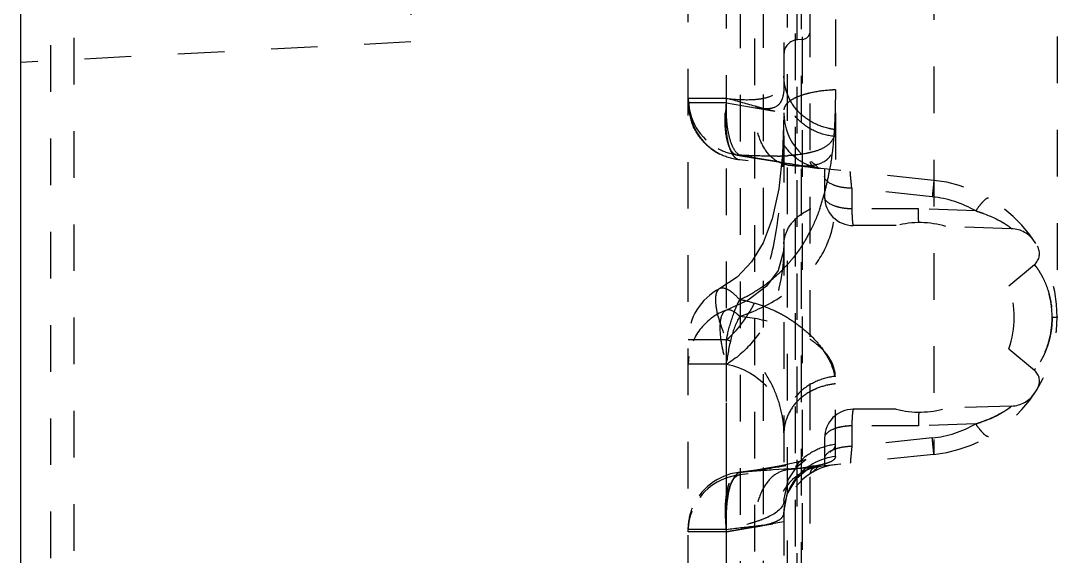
# Model space of a CAD drawing. Header units: millimetres. Extents: x 309 to 11345, y -1340 to 1318.
# Drawn here: x 1437.3 to 1473.58, y -549.29 to -530.53 of the extents above; entities that cross this region are included whole.
import ezdxf

# ---------------------------------------------------------------- set-up
doc = ezdxf.new("R2010")
doc.units = ezdxf.units.MM
doc.header["$LTSCALE"] = 16.335
doc.linetypes.add('HIDDEN', pattern=[0.2, 0.1, -0.1])
doc.layers.get('0').update_dxf_attribs({"linetype": 'CONTINUOUS'})
doc.layers.add('DEFAULT_2', color=8, linetype='HIDDEN')

msp = doc.modelspace()

# ---------------------------------------------------------------- linework, layer by layer
at = {"color": 7, "linetype": 'Continuous'}
msp.add_line((1437.303, -708.458), (1437.303, -218.458), dxfattribs=at)
at = {"layer": 'DEFAULT_2', "color": 8, "linetype": 'HIDDEN'}
for p, q in [((1462.493, -600.102), (1462.493, -312.814)), ((1464.934, -597.141), (1464.934, -315.775)), ((1464.424, -594.681), (1464.424, -318.235)), ((1464.015, -318.935), (1464.015, -593.981)), ((1462.006, -586.34), (1462.006, -324.903)), ((1464.654, -325.271), (1464.654, -587.645)), ((1460.667, -586.117), (1460.667, -326.799)), ((1464.134, -586.306), (1464.134, -326.634)), ((1464.617, -326.634), (1464.617, -586.282)), ((1473.582, -459.212), (1473.582, -540.92)), ((1469.26, -460.258), (1469.26, -545.72)), ((1462.993, -581.794), (1462.993, -471.038)), ((1463.29, -471.038), (1463.29, -581.794)), ((1464.483, -576.948), (1464.483, -494.334)), ((1450.956, -512.358), (1450.956, -531.273)), ((1465.816, -514.151), (1465.816, -536.9)), ((1439.174, -604.635), (1439.174, -529.263)), ((1438.361, -608.163), (1438.361, -529.382)), ((1450.956, -531.273), (1437.303, -531.988)), ((1464.654, -531.186), (1464.483, -531.198)), ((1462.006, -533.253), (1460.667, -533.253)), ((1462.006, -533.406), (1460.667, -533.406)), ((1462.006, -533.406), (1464.015, -533.758)), ((1464.015, -533.867), (1463.97, -535.201)), ((1462.38, -535.241), (1462.578, -535.271)), ((1462.468, -535.238), (1462.381, -535.242)), ((1469.26, -536.12), (1462.468, -535.406)), ((1462.578, -535.271), (1464.965, -535.662)), ((1463.97, -535.201), (1463.838, -536.42)), ((1464.044, -535.504), (1464.165, -535.525)), ((1464.965, -535.662), (1465.259, -535.7)), ((1465.179, -535.684), (1465.18, -535.684)), ((1465.179, -535.684), (1465.179, -535.684)), ((1465.179, -535.684), (1465.186, -535.689)), ((1465.179, -535.684), (1465.179, -535.684)), ((1465.437, -535.718), (1465.437, -536.697)), ((1463.838, -536.42), (1463.608, -537.469)), ((1469.207, -536.696), (1466.39, -536.4)), ((1466.39, -536.4), (1466.39, -537.121)), ((1468.72, -537.121), (1466.39, -537.121)), ((1470.726, -537.191), (1468.72, -537.121)), ((1463.608, -537.469), (1463.286, -538.313)), ((1467.945, -537.702), (1466.443, -537.702)), ((1471.982, -537.815), (1469.685, -537.735)), ((1463.286, -538.313), (1462.881, -538.98)), ((1462.881, -538.98), (1462.373, -539.513)), ((1471.886, -539.82), (1472.78, -539.07)), ((1462.373, -539.513), (1461.766, -539.912)), ((1461.766, -539.912), (1461.766, -539.913)), ((1461.999, -540.668), (1461.999, -540.668)), ((1473.582, -540.92), (1473.402, -540.92)), ((1462.007, -541.705), (1460.667, -541.705)), ((1462.006, -588.013), (1462.007, -541.705)), ((1471.886, -542.02), (1472.78, -542.77)), ((1462.006, -542.561), (1460.667, -542.561)), ((1465.816, -545.795), (1465.816, -542.985)), ((1467.945, -544.138), (1466.443, -544.138)), ((1471.982, -544.025), (1469.685, -544.105)), ((1468.72, -544.719), (1466.39, -544.719)), ((1466.39, -544.719), (1466.39, -545.44)), ((1470.726, -544.649), (1468.72, -544.719)), ((1465.437, -545.143), (1465.437, -546.122)), ((1469.207, -545.144), (1466.39, -545.44)), ((1469.26, -545.72), (1462.468, -546.434)), ((1462.423, -546.35), (1462.468, -546.35)), ((1462.423, -546.35), (1462.423, -546.35)), ((1464.039, -546.234), (1463.64, -546.262)), ((1464.438, -546.007), (1463.848, -546.133)), ((1464.16, -546.226), (1464.039, -546.234)), ((1464.637, -546.199), (1464.172, -546.255)), ((1464.968, -546.145), (1464.637, -546.199)), ((1465.058, -546.125), (1464.968, -546.145)), ((1464.979, -546.157), (1465.058, -546.125)), ((1465.192, -546.148), (1465.184, -546.154)), ((1462.006, -548.434), (1464.015, -548.082)), ((1464.015, -548.082), (1463.464, -548.178)), ((1462.006, -548.345), (1460.667, -548.345)), ((1462.006, -548.434), (1460.667, -548.434)), ((1463.464, -548.178), (1462.007, -548.434))]:
    msp.add_line(p, q, dxfattribs=at)
for points in [[(1465.245, -535.698), (1465.191, -535.688), (1465.179, -535.684)], [(1464.015, -538.356), (1464.002, -538.602), (1463.811, -539.273), (1463.406, -539.829), (1462.764, -540.315), (1461.999, -540.668)], [(1464.015, -547.329), (1464.167, -546.61), (1464.464, -546.155), (1464.732, -545.929), (1464.78, -545.902)], [(1464.78, -545.902), (1464.749, -545.914), (1464.438, -546.007)], [(1463.848, -546.133), (1463.034, -546.266), (1462.417, -546.351)], [(1464.015, -547.766), (1464.132, -547.117), (1464.465, -546.554), (1464.857, -546.222), (1464.979, -546.157)], [(1465.179, -546.156), (1465.19, -546.152), (1465.245, -546.142)], [(1465.184, -546.154), (1465.179, -546.156), (1465.192, -546.152)]]:
    msp.add_lwpolyline(points, dxfattribs=at)
for centre, radius, start, end in [((1464.633, -530.885), 0.302, 274, 0), ((1464.518, -531.7), 0.503, 94, 180), ((1462.678, -533.252), 2.011, 180.0043, 241.184), ((1462.676, -533.43), 1.987, 180.0196, 263.9834), ((1466.026, -533.758), 2.011, 180, 264), ((1463.596, -525.973), 9.299, 271.1966, 272.7554), ((1463.664, -527.425), 7.846, 272.7742, 273.7178), ((1464.432, -536.319), 1.006, 38.2883, 58.083), ((1477.31, -461.523), 75.16, 259.92736, 260.24348), ((1465.314, -535.033), 0.669, 260.4432, 264.0521), ((1455.55, -534.006), 10.215, 348.9545, 350.2226), ((1456.653, -534.228), 9.091, 345.5779, 348.9936), ((1468.755, -540.92), 4.826, 276, 84), ((1458.01, -534.58), 7.688, 340.7356, 345.5988), ((1466.443, -536.697), 1.006, 180, 270), ((1468.808, -540.496), 3.821, 59.8618, 83.9982), ((1469.157, -542.322), 5.365, 69.9399, 72.9899), ((1468.755, -540.92), 3.318, 73.721, 104.1411), ((1459.735, -535.259), 5.833, 331.2634, 333.3368), ((1471.947, -538.82), 1.006, 33.3405, 88), ((1472.457, -538.685), 0.503, 310, 31.12), ((1460.356, -535.663), 5.09, 309.5751, 318.1547), ((1460.325, -535.635), 5.132, 318.1569, 321.4587), ((1460.282, -535.572), 5.207, 303.1849, 309.56), ((1468.755, -540.92), 3.318, 340.6476, 19.3524), ((1462.676, -541.698), 2.004, 116.9983, 179.9998), ((1460.15, -535.365), 5.453, 295.156, 303.1552), ((1470.296, -540.906), 3.105, 10.9882, 15.1882), ((1461.576, -545.132), 4.913, 77.1129, 79.5454), ((1461.546, -545.256), 5.04, 63.8416, 77.0951), ((1470.216, -540.92), 3.186, 359.995, 10.9612), ((1461.615, -545.114), 4.883, 60.1647, 63.8321), ((1461.658, -545.037), 4.795, 58.3863, 60.1586), ((1470.243, -540.923), 3.159, 346.2246, 0.0508), ((1470.403, -540.965), 2.993, 337.2365, 346.2682), ((1462.664, -542.562), 1.997, 172.1824, 179.9708), ((1472.457, -543.155), 0.503, 328.8789, 50), ((1466.018, -545.497), 2.254, 113.5831, 119.1121), ((1471.947, -543.02), 1.006, 272, 326.6595), ((1466.443, -545.143), 1.006, 90, 180), ((1468.755, -540.92), 3.318, 255.8589, 286.279), ((1465.36, -544.97), 1.345, 172.9303, 179.9207), ((1468.808, -541.344), 3.821, 276, 300.1399), ((1466.014, -547.794), 2.007, 95.9264, 137.541), ((1462.678, -548.345), 2.011, 97.5248, 158.1423), ((1471.203, -654.554), 108.556, 93.99475, 94.6152), ((1466.026, -548.082), 2.011, 96, 180), ((1456.751, -437.678), 108.801, 273.90487, 274.13534), ((1462.057, -510.666), 35.62, 274.0886, 274.6847), ((1463.233, -535.227), 11.063, 277.624, 278.3817), ((1463.573, -537.545), 8.721, 278.3855, 279.1055), ((1463.858, -539.313), 6.93, 279.0989, 280.0475), ((1464.436, -545.513), 1.001, 301.917, 320.766), ((1462.667, -548.429), 1.999, 96.0509, 158.9286), ((1465.979, -547.768), 1.964, 158.7232, 179.9438)]:
    msp.add_arc(centre, radius, start, end, dxfattribs=at)
for points, knots in [([(1462.006, -533.253), (1462.285, -533.282), (1462.683, -533.31), (1463.182, -533.273), (1463.553, -533.195), (1463.935, -532.958), (1464.015, -532.621), (1464.015, -532.466)], [0, 0, 0, 0, 0.343428, 0.487974, 0.61194, 0.808724, 1, 1, 1, 1]), ([(1464.126, -533.069), (1464.108, -533.019), (1464.046, -532.823), (1464.015, -532.617), (1464.015, -532.466)], [0, 0, 0, 0, 0.25992, 1, 1, 1, 1]), ([(1464.015, -532.824), (1464.015, -532.965), (1464, -533.168), (1463.897, -533.399), (1463.744, -533.565), (1463.423, -533.644), (1463.165, -533.609), (1463.019, -533.584)], [0, 0, 0, 0, 0.278037, 0.389549, 0.491169, 0.70895, 1, 1, 1, 1]), ([(1465.816, -534.588), (1465.575, -534.565), (1465.104, -534.444), (1464.51, -534.048), (1464.11, -533.485), (1464.015, -533.04), (1464.015, -532.823)], [0, 0, 0, 0, 0.264193, 0.519593, 0.763737, 1, 1, 1, 1]), ([(1462.38, -535.241), (1462.288, -535.227), (1462.156, -535.09), (1462.062, -534.857), (1461.971, -534.483), (1461.942, -533.938), (1461.976, -533.484), (1462.006, -533.253)], [0, 0, 0, 0, 0.131586, 0.232732, 0.35963, 0.670368, 1, 1, 1, 1]), ([(1462.093, -534.547), (1462.046, -534.342), (1461.997, -533.909), (1461.994, -533.475), (1462.006, -533.253)], [0, 0, 0, 0, 0.485349, 1, 1, 1, 1]), ([(1463.704, -533.704), (1463.601, -533.686), (1463.367, -533.628), (1462.804, -533.468), (1462.341, -533.336), (1462.006, -533.253)], [0, 0, 0, 0, 0.178279, 0.411193, 1, 1, 1, 1]), ([(1464.921, -534.037), (1464.738, -533.926), (1464.406, -533.646), (1464.198, -533.266), (1464.126, -533.069)], [0, 0, 0, 0, 0.506357, 1, 1, 1, 1]), ([(1464.434, -533.223), (1464.404, -533.236), (1464.304, -533.285), (1464.21, -533.347), (1464.151, -533.4)], [0, 0, 0, 0, 0.290091, 1, 1, 1, 1]), ([(1464.919, -533.065), (1464.873, -533.075), (1464.708, -533.117), (1464.546, -533.172), (1464.434, -533.223)], [0, 0, 0, 0, 0.277132, 1, 1, 1, 1]), ([(1465.816, -532.952), (1465.738, -532.954), (1465.437, -532.972), (1465.136, -533.014), (1464.919, -533.065)], [0, 0, 0, 0, 0.259292, 1, 1, 1, 1]), ([(1465.816, -532.951), (1465.816, -533.089), (1465.812, -533.632), (1465.791, -534.175), (1465.759, -534.58)], [0, 0, 0, 0, 0.253045, 1, 1, 1, 1]), ([(1462.468, -535.406), (1462.376, -535.397), (1462.237, -535.268), (1462.132, -535.041), (1462.022, -534.668), (1461.969, -534.112), (1461.984, -533.646), (1462.006, -533.406)], [0, 0, 0, 0, 0.128272, 0.227623, 0.353223, 0.665031, 1, 1, 1, 1]), ([(1462.468, -535.406), (1462.376, -535.397), (1462.237, -535.268), (1462.132, -535.041), (1462.022, -534.668), (1461.969, -534.112), (1461.984, -533.646), (1462.006, -533.406)], [0, 0, 0, 0, 0.128285, 0.227642, 0.353245, 0.665046, 1, 1, 1, 1]), ([(1461.985, -534.139), (1461.977, -533.955), (1461.982, -533.71), (1462.001, -533.466), (1462.006, -533.406)], [0, 0, 0, 0, 0.7548, 1, 1, 1, 1]), ([(1461.985, -534.156), (1461.977, -533.967), (1461.981, -533.717), (1462.001, -533.467), (1462.006, -533.406)], [0, 0, 0, 0, 0.75472, 1, 1, 1, 1]), ([(1462.007, -541.704), (1462.486, -541.297), (1463.228, -540.142), (1463.758, -538.144), (1463.992, -535.945), (1464.015, -534.43), (1464.015, -533.655)], [0, 0, 0, 0, 0.221752, 0.46571, 0.726397, 1, 1, 1, 1]), ([(1464.156, -535.584), (1463.993, -535.566), (1463.637, -535.42), (1463.251, -534.94), (1463.033, -534.295), (1463.005, -533.82), (1463.019, -533.584)], [0, 0, 0, 0, 0.196615, 0.437012, 0.716248, 1, 1, 1, 1]), ([(1464.151, -533.4), (1464.129, -533.421), (1464.062, -533.49), (1464.015, -533.587), (1464.015, -533.654)], [0, 0, 0, 0, 0.307537, 1, 1, 1, 1]), ([(1465.297, -535.704), (1464.859, -535.658), (1464.187, -535.264), (1463.777, -534.425), (1463.699, -533.941), (1463.704, -533.704)], [0, 0, 0, 0, 0.478026, 0.742462, 1, 1, 1, 1]), ([(1462.062, -534.783), (1462.051, -534.734), (1462.01, -534.522), (1461.991, -534.305), (1461.985, -534.139)], [0, 0, 0, 0, 0.231259, 1, 1, 1, 1]), ([(1462.062, -534.783), (1462.051, -534.734), (1462.01, -534.521), (1461.991, -534.305), (1461.985, -534.139)], [0, 0, 0, 0, 0.231259, 1, 1, 1, 1]), ([(1462.062, -534.783), (1462.051, -534.734), (1462.01, -534.521), (1461.991, -534.305), (1461.985, -534.139)], [0, 0, 0, 0, 0.231259, 1, 1, 1, 1]), ([(1465.816, -534.342), (1465.741, -534.335), (1465.428, -534.284), (1465.127, -534.163), (1464.921, -534.037)], [0, 0, 0, 0, 0.240081, 1, 1, 1, 1]), ([(1465.816, -534.342), (1465.813, -534.433), (1465.779, -534.618), (1465.607, -534.863), (1465.317, -535.04), (1465.085, -535.113), (1464.955, -535.145)], [0, 0, 0, 0, 0.214764, 0.430228, 0.683445, 1, 1, 1, 1]), ([(1462.468, -535.238), (1462.374, -535.194), (1462.208, -534.958), (1462.129, -534.706), (1462.093, -534.547)], [0, 0, 0, 0, 0.386911, 1, 1, 1, 1]), ([(1464.156, -535.584), (1464.405, -535.61), (1464.835, -535.64), (1465.351, -535.533), (1465.615, -535.319), (1465.788, -535.03), (1465.816, -534.766), (1465.816, -534.588)], [0, 0, 0, 0, 0.328519, 0.56596, 0.665561, 0.765615, 1, 1, 1, 1]), ([(1465.759, -534.58), (1465.751, -534.678), (1465.717, -535.066), (1465.667, -535.454), (1465.617, -535.741)], [0, 0, 0, 0, 0.25246, 1, 1, 1, 1]), ([(1462.211, -535.197), (1462.196, -535.17), (1462.129, -535.038), (1462.087, -534.896), (1462.062, -534.783)], [0, 0, 0, 0, 0.213627, 1, 1, 1, 1]), ([(1462.211, -535.197), (1462.196, -535.17), (1462.129, -535.038), (1462.087, -534.896), (1462.062, -534.783)], [0, 0, 0, 0, 0.213626, 1, 1, 1, 1]), ([(1462.211, -535.197), (1462.196, -535.17), (1462.129, -535.038), (1462.087, -534.896), (1462.062, -534.783)], [0, 0, 0, 0, 0.213626, 1, 1, 1, 1]), ([(1462.468, -535.406), (1462.445, -535.404), (1462.334, -535.373), (1462.256, -535.275), (1462.211, -535.197)], [0, 0, 0, 0, 0.202988, 1, 1, 1, 1]), ([(1462.468, -535.406), (1462.445, -535.404), (1462.334, -535.373), (1462.256, -535.275), (1462.211, -535.197)], [0, 0, 0, 0, 0.202988, 1, 1, 1, 1]), ([(1462.468, -535.406), (1462.445, -535.404), (1462.335, -535.374), (1462.257, -535.276), (1462.212, -535.198)], [0, 0, 0, 0, 0.20324, 1, 1, 1, 1]), ([(1462.468, -535.238), (1462.61, -535.26), (1463.137, -535.343), (1463.661, -535.436), (1464.044, -535.504)], [0, 0, 0, 0, 0.270318, 1, 1, 1, 1]), ([(1463.79, -535.27), (1463.688, -535.272), (1463.247, -535.275), (1462.806, -535.257), (1462.468, -535.238)], [0, 0, 0, 0, 0.232584, 1, 1, 1, 1]), ([(1464.955, -535.145), (1464.897, -535.159), (1464.639, -535.214), (1464.376, -535.241), (1464.172, -535.254)], [0, 0, 0, 0, 0.22414, 1, 1, 1, 1]), ([(1465.245, -535.698), (1465.181, -535.691), (1465.095, -535.673), (1465.007, -535.609), (1464.963, -535.567), (1464.922, -535.468), (1464.954, -535.471)], [0, 0, 0, 0, 0.470493, 0.632183, 0.76051, 1, 1, 1, 1]), ([(1464.954, -535.536), (1464.951, -535.529), (1464.945, -535.509), (1464.942, -535.479), (1464.954, -535.471)], [0, 0, 0, 0, 0.357799, 1, 1, 1, 1]), ([(1464.573, -535.597), (1464.608, -535.603), (1464.738, -535.625), (1464.869, -535.646), (1464.965, -535.66)], [0, 0, 0, 0, 0.266725, 1, 1, 1, 1]), ([(1464.965, -535.66), (1464.991, -535.664), (1465.089, -535.678), (1465.186, -535.691), (1465.258, -535.699)], [0, 0, 0, 0, 0.268254, 1, 1, 1, 1]), ([(1466.39, -536.4), (1466.382, -536.32), (1466.371, -536.206), (1466.358, -536.064), (1466.349, -535.978), (1466.345, -535.912), (1466.337, -535.857), (1466.342, -535.835), (1466.334, -535.813), (1466.337, -535.813)], [0, 0, 0, 0, 0.407929, 0.580511, 0.727184, 0.844746, 0.930559, 0.982681, 1, 1, 1, 1]), ([(1466.39, -536.4), (1466.267, -536.397), (1466.032, -536.371), (1465.696, -536.285), (1465.437, -536.109), (1465.437, -535.975)], [0, 0, 0, 0, 0.337848, 0.632617, 1, 1, 1, 1]), ([(1469.26, -536.12), (1469.263, -536.12), (1469.256, -536.141), (1469.26, -536.164), (1469.252, -536.216), (1469.248, -536.282), (1469.24, -536.366), (1469.226, -536.505), (1469.215, -536.617), (1469.207, -536.696)], [0, 0, 0, 0, 0.017604, 0.0694, 0.154447, 0.271213, 0.417335, 0.590263, 1, 1, 1, 1]), ([(1462.468, -540.89), (1462.981, -540.714), (1463.915, -540.28), (1465.026, -539.322), (1465.685, -538.156), (1465.816, -537.311), (1465.816, -536.9)], [0, 0, 0, 0, 0.292694, 0.5489, 0.778475, 1, 1, 1, 1]), ([(1464.015, -538.349), (1464.015, -538.19), (1464.104, -537.836), (1464.477, -537.364), (1465.081, -537.023), (1465.564, -536.919), (1465.816, -536.9)], [0, 0, 0, 0, 0.189402, 0.419531, 0.698579, 1, 1, 1, 1]), ([(1466.39, -537.121), (1466.267, -537.119), (1466.032, -537.093), (1465.696, -537.007), (1465.437, -536.831), (1465.437, -536.697)], [0, 0, 0, 0, 0.337799, 0.632548, 1, 1, 1, 1]), ([(1471.179, -536.746), (1471.159, -536.735), (1471.084, -536.765), (1470.993, -536.853), (1470.861, -537.001), (1470.774, -537.122), (1470.726, -537.191)], [0, 0, 0, 0, 0.103756, 0.308107, 0.614402, 1, 1, 1, 1]), ([(1471.179, -536.746), (1471.167, -536.739), (1471.145, -536.742), (1471.127, -536.749), (1471.121, -536.752)], [0, 0, 0, 0, 0.681851, 1, 1, 1, 1]), ([(1466.39, -537.121), (1466.348, -537.12), (1466.189, -537.112), (1466.029, -537.088), (1465.914, -537.058)], [0, 0, 0, 0, 0.258794, 1, 1, 1, 1]), ([(1466.39, -537.121), (1466.392, -537.201), (1466.397, -537.342), (1466.407, -537.506), (1466.417, -537.606), (1466.425, -537.657), (1466.431, -537.684), (1466.438, -537.702), (1466.443, -537.702)], [0, 0, 0, 0, 0.406085, 0.722945, 0.839327, 0.924638, 0.977754, 1, 1, 1, 1]), ([(1468.735, -537.602), (1468.733, -537.573), (1468.723, -537.413), (1468.721, -537.252), (1468.72, -537.121)], [0, 0, 0, 0, 0.182674, 1, 1, 1, 1]), ([(1470.726, -537.191), (1471.008, -537.278), (1471.346, -537.408), (1471.715, -537.619), (1471.844, -537.701), (1471.943, -537.779), (1471.967, -537.798), (1471.985, -537.815), (1471.982, -537.815)], [0, 0, 0, 0, 0.627448, 0.769396, 0.890648, 0.973508, 0.994455, 1, 1, 1, 1]), ([(1464.015, -538.356), (1464.015, -539.178), (1463.815, -540.434), (1462.957, -541.825), (1462.345, -542.358), (1462.006, -542.561)], [0, 0, 0, 0, 0.508532, 0.75558, 1, 1, 1, 1]), ([(1472.845, -539.155), (1472.836, -539.143), (1472.822, -539.122), (1472.796, -539.094), (1472.792, -539.08), (1472.778, -539.072), (1472.78, -539.07)], [0, 0, 0, 0, 0.432636, 0.746438, 0.936558, 1, 1, 1, 1]), ([(1472.78, -539.07), (1472.783, -539.071), (1472.788, -539.085), (1472.808, -539.102), (1472.834, -539.141), (1472.872, -539.19), (1472.917, -539.255), (1472.99, -539.369), (1473.09, -539.548), (1473.207, -539.81), (1473.353, -540.266), (1473.402, -540.651), (1473.402, -540.92)], [0, 0, 0, 0, 0.004687, 0.018704, 0.041737, 0.073367, 0.113157, 0.160681, 0.277613, 0.422427, 0.594023, 1, 1, 1, 1]), ([(1461.766, -539.913), (1461.693, -539.95), (1461.626, -540.101), (1461.614, -540.313), (1461.64, -540.639), (1461.763, -541.113), (1461.913, -541.5), (1462.006, -541.705)], [0, 0, 0, 0, 0.129344, 0.225025, 0.343767, 0.643178, 1, 1, 1, 1]), ([(1462.467, -540.3), (1462.401, -540.228), (1462.273, -540.101), (1462.061, -539.936), (1461.856, -539.867), (1461.766, -539.912)], [0, 0, 0, 0, 0.354414, 0.638975, 1, 1, 1, 1]), ([(1461.999, -540.668), (1461.659, -540.79), (1461.033, -541.23), (1460.735, -541.933), (1460.686, -542.291)], [0, 0, 0, 0, 0.499844, 1, 1, 1, 1]), ([(1461.999, -540.67), (1461.912, -540.703), (1461.813, -540.867), (1461.776, -541.112), (1461.768, -541.474), (1461.838, -541.967), (1461.943, -542.364), (1462.006, -542.561)], [0, 0, 0, 0, 0.141441, 0.248777, 0.380489, 0.686515, 1, 1, 1, 1]), ([(1462.468, -540.89), (1462.43, -540.851), (1462.308, -540.734), (1462.113, -540.627), (1461.999, -540.67)], [0, 0, 0, 0, 0.310345, 1, 1, 1, 1]), ([(1462.006, -541.705), (1462.021, -541.624), (1462.091, -541.294), (1462.187, -540.969), (1462.277, -540.73)], [0, 0, 0, 0, 0.243985, 1, 1, 1, 1]), ([(1462.468, -540.89), (1462.329, -541.12), (1462.135, -541.678), (1462.036, -542.25), (1462.007, -542.561)], [0, 0, 0, 0, 0.462615, 1, 1, 1, 1]), ([(1465.816, -542.985), (1465.809, -542.749), (1465.665, -542.369), (1465.3, -541.963), (1464.741, -541.533), (1463.792, -541.105), (1462.937, -540.933), (1462.468, -540.89)], [0, 0, 0, 0, 0.168038, 0.269745, 0.386567, 0.665644, 1, 1, 1, 1]), ([(1473.402, -540.92), (1473.402, -541.06), (1473.384, -541.329), (1473.311, -541.706), (1473.207, -542.03), (1473.09, -542.293), (1472.99, -542.471), (1472.917, -542.585), (1472.871, -542.65), (1472.836, -542.7), (1472.803, -542.737), (1472.796, -542.756), (1472.777, -542.768), (1472.78, -542.77)], [0, 0, 0, 0, 0.210878, 0.406366, 0.577908, 0.722648, 0.839507, 0.886986, 0.926735, 0.958325, 0.981309, 0.995309, 1, 1, 1, 1]), ([(1464.172, -540.954), (1464.246, -541), (1464.526, -541.183), (1464.786, -541.396), (1464.962, -541.568)], [0, 0, 0, 0, 0.262243, 1, 1, 1, 1]), ([(1464.962, -541.568), (1465.093, -541.696), (1465.515, -542.166), (1465.816, -542.795), (1465.816, -543.248)], [0, 0, 0, 0, 0.288207, 1, 1, 1, 1]), ([(1463.955, -544.349), (1463.905, -544.081), (1463.739, -543.542), (1463.214, -542.548), (1462.546, -541.894), (1462.007, -541.705)], [0, 0, 0, 0, 0.241256, 0.494025, 1, 1, 1, 1]), ([(1462.006, -542.561), (1462.572, -542.663), (1463.575, -543.243), (1464.016, -544.312), (1464.015, -544.799)], [0, 0, 0, 0, 0.540841, 1, 1, 1, 1]), ([(1472.78, -542.77), (1472.786, -542.769), (1472.795, -542.741), (1472.813, -542.728), (1472.823, -542.714)], [0, 0, 0, 0, 0.25247, 1, 1, 1, 1]), ([(1465.816, -542.985), (1465.582, -543.008), (1465.112, -543.14), (1464.328, -543.647), (1464.015, -544.358), (1464.015, -544.799)], [0, 0, 0, 0, 0.256162, 0.519774, 1, 1, 1, 1]), ([(1465.816, -543.248), (1465.758, -543.253), (1465.518, -543.286), (1465.284, -543.358), (1465.116, -543.431)], [0, 0, 0, 0, 0.241895, 1, 1, 1, 1]), ([(1464.921, -543.528), (1464.74, -543.628), (1464.413, -543.879), (1464.199, -544.232), (1464.127, -544.414)], [0, 0, 0, 0, 0.513715, 1, 1, 1, 1]), ([(1466.443, -544.138), (1466.438, -544.138), (1466.431, -544.156), (1466.425, -544.183), (1466.417, -544.234), (1466.407, -544.334), (1466.397, -544.498), (1466.392, -544.639), (1466.39, -544.719)], [0, 0, 0, 0, 0.022246, 0.075362, 0.160673, 0.277055, 0.593915, 1, 1, 1, 1]), ([(1471.982, -544.025), (1471.985, -544.025), (1471.967, -544.042), (1471.943, -544.061), (1471.843, -544.139), (1471.715, -544.221), (1471.346, -544.432), (1471.008, -544.562), (1470.726, -544.649)], [0, 0, 0, 0, 0.005533, 0.026467, 0.109375, 0.230717, 0.372711, 1, 1, 1, 1]), ([(1471.499, -544.34), (1471.606, -544.285), (1471.768, -544.188), (1471.927, -544.081), (1471.976, -544.033)], [0, 0, 0, 0, 0.633412, 1, 1, 1, 1]), ([(1464.015, -544.968), (1464.015, -544.917), (1464.01, -544.71), (1463.984, -544.503), (1463.955, -544.349)], [0, 0, 0, 0, 0.24476, 1, 1, 1, 1]), ([(1464.127, -544.414), (1464.114, -544.446), (1464.068, -544.573), (1464.038, -544.705), (1464.026, -544.805)], [0, 0, 0, 0, 0.257152, 1, 1, 1, 1]), ([(1468.735, -544.238), (1468.733, -544.267), (1468.723, -544.427), (1468.721, -544.588), (1468.72, -544.719)], [0, 0, 0, 0, 0.182674, 1, 1, 1, 1]), ([(1470.726, -544.649), (1470.794, -544.628), (1471.058, -544.542), (1471.315, -544.435), (1471.499, -544.34)], [0, 0, 0, 0, 0.254422, 1, 1, 1, 1]), ([(1466.39, -544.719), (1466.267, -544.721), (1466.032, -544.747), (1465.696, -544.833), (1465.437, -545.009), (1465.437, -545.143)], [0, 0, 0, 0, 0.337798, 0.632546, 1, 1, 1, 1]), ([(1466.39, -544.719), (1466.348, -544.72), (1466.189, -544.728), (1466.029, -544.752), (1465.914, -544.782)], [0, 0, 0, 0, 0.258796, 1, 1, 1, 1]), ([(1471.179, -545.094), (1471.159, -545.105), (1471.084, -545.075), (1470.993, -544.987), (1470.861, -544.839), (1470.774, -544.718), (1470.726, -544.649)], [0, 0, 0, 0, 0.10376, 0.30811, 0.614404, 1, 1, 1, 1]), ([(1469.26, -545.72), (1469.263, -545.72), (1469.256, -545.699), (1469.26, -545.676), (1469.252, -545.624), (1469.248, -545.559), (1469.24, -545.474), (1469.226, -545.335), (1469.215, -545.223), (1469.207, -545.144)], [0, 0, 0, 0, 0.017605, 0.069401, 0.154448, 0.271214, 0.417336, 0.590264, 1, 1, 1, 1]), ([(1471.179, -545.094), (1471.167, -545.101), (1471.145, -545.098), (1471.127, -545.091), (1471.121, -545.088)], [0, 0, 0, 0, 0.68184, 1, 1, 1, 1]), ([(1471.179, -545.094), (1471.167, -545.101), (1471.145, -545.098), (1471.127, -545.091), (1471.121, -545.088)], [0, 0, 0, 0, 0.68184, 1, 1, 1, 1]), ([(1462.468, -546.35), (1462.913, -546.293), (1463.552, -546.204), (1464.354, -546.056), (1464.846, -545.945), (1465.253, -545.82), (1465.586, -545.683), (1465.816, -545.5), (1465.816, -545.372)], [0, 0, 0, 0, 0.376857, 0.540915, 0.683411, 0.801294, 0.892599, 1, 1, 1, 1]), ([(1465.816, -545.372), (1465.576, -545.397), (1465.095, -545.547), (1464.304, -546.115), (1464.015, -546.864), (1464.015, -547.329)], [0, 0, 0, 0, 0.252262, 0.51398, 1, 1, 1, 1]), ([(1466.39, -545.44), (1466.267, -545.443), (1466.032, -545.469), (1465.696, -545.555), (1465.437, -545.731), (1465.437, -545.865)], [0, 0, 0, 0, 0.337848, 0.632617, 1, 1, 1, 1]), ([(1466.39, -545.44), (1466.382, -545.52), (1466.371, -545.634), (1466.358, -545.776), (1466.349, -545.862), (1466.345, -545.928), (1466.337, -545.983), (1466.342, -546.005), (1466.334, -546.027), (1466.337, -546.027)], [0, 0, 0, 0, 0.407827, 0.580416, 0.727126, 0.844731, 0.930564, 0.982685, 1, 1, 1, 1]), ([(1465.626, -545.987), (1465.615, -545.992), (1465.566, -546.013), (1465.516, -546.03), (1465.476, -546.042)], [0, 0, 0, 0, 0.228319, 1, 1, 1, 1]), ([(1465.816, -545.795), (1465.816, -545.813), (1465.791, -545.907), (1465.695, -545.956), (1465.626, -545.987)], [0, 0, 0, 0, 0.191212, 1, 1, 1, 1]), ([(1462.006, -548.345), (1461.979, -548.11), (1461.953, -547.651), (1461.992, -547.101), (1462.092, -546.727), (1462.19, -546.497), (1462.326, -546.363), (1462.418, -546.351)], [0, 0, 0, 0, 0.331904, 0.643138, 0.769452, 0.869867, 1, 1, 1, 1]), ([(1462.468, -546.35), (1462.374, -546.379), (1462.196, -546.603), (1462.054, -547.051), (1461.986, -547.663), (1461.99, -548.113), (1462.006, -548.345)], [0, 0, 0, 0, 0.138657, 0.364888, 0.670985, 1, 1, 1, 1]), ([(1464.156, -546.256), (1463.992, -546.274), (1463.635, -546.422), (1463.249, -546.904), (1463.033, -547.548), (1463.006, -548.021), (1463.019, -548.256)], [0, 0, 0, 0, 0.197721, 0.438817, 0.71773, 1, 1, 1, 1]), ([(1465.297, -546.136), (1464.859, -546.182), (1464.187, -546.576), (1463.777, -547.415), (1463.699, -547.899), (1463.704, -548.136)], [0, 0, 0, 0, 0.478023, 0.74246, 1, 1, 1, 1]), ([(1464.7, -546.192), (1464.659, -546.198), (1464.483, -546.221), (1464.307, -546.24), (1464.173, -546.255)], [0, 0, 0, 0, 0.236488, 1, 1, 1, 1]), ([(1464.939, -546.34), (1464.937, -546.347), (1464.933, -546.362), (1464.948, -546.37), (1464.954, -546.369)], [0, 0, 0, 0, 0.56739, 1, 1, 1, 1]), ([(1465.245, -546.142), (1465.195, -546.147), (1465.073, -546.171), (1464.954, -546.266), (1464.939, -546.34)], [0, 0, 0, 0, 0.401707, 1, 1, 1, 1]), ([(1465.245, -546.142), (1465.213, -546.145), (1465.154, -546.156), (1465.048, -546.193), (1464.967, -546.261), (1464.942, -546.334), (1464.947, -546.364), (1464.954, -546.369)], [0, 0, 0, 0, 0.236479, 0.429352, 0.817085, 0.934242, 1, 1, 1, 1]), ([(1465.245, -546.142), (1465.213, -546.145), (1465.154, -546.156), (1465.048, -546.193), (1464.967, -546.261), (1464.942, -546.334), (1464.947, -546.364), (1464.954, -546.369)], [0, 0, 0, 0, 0.236479, 0.429352, 0.817085, 0.934242, 1, 1, 1, 1]), ([(1465.297, -546.136), (1465.272, -546.139), (1465.162, -546.15), (1465.051, -546.16), (1464.966, -546.167)], [0, 0, 0, 0, 0.228986, 1, 1, 1, 1]), ([(1465.476, -546.042), (1465.447, -546.051), (1465.312, -546.089), (1465.174, -546.117), (1465.067, -546.136)], [0, 0, 0, 0, 0.218962, 1, 1, 1, 1]), ([(1462.468, -546.434), (1462.376, -546.443), (1462.237, -546.572), (1462.132, -546.799), (1462.022, -547.172), (1461.969, -547.728), (1461.984, -548.194), (1462.006, -548.434)], [0, 0, 0, 0, 0.128273, 0.227623, 0.353223, 0.665031, 1, 1, 1, 1]), ([(1462.468, -546.434), (1462.376, -546.444), (1462.237, -546.572), (1462.132, -546.799), (1462.022, -547.172), (1461.969, -547.728), (1461.984, -548.194), (1462.006, -548.434)], [0, 0, 0, 0, 0.128282, 0.227638, 0.35324, 0.665043, 1, 1, 1, 1]), ([(1461.984, -547.71), (1461.991, -547.538), (1462.022, -547.218), (1462.119, -546.779), (1462.31, -546.45), (1462.468, -546.434)], [0, 0, 0, 0, 0.364683, 0.664109, 1, 1, 1, 1]), ([(1464.015, -547.329), (1464.015, -547.597), (1463.599, -547.866), (1463.155, -548.04), (1462.667, -548.195), (1462.279, -548.286), (1462.006, -548.345)], [0, 0, 0, 0, 0.345708, 0.483402, 0.640329, 1, 1, 1, 1]), ([(1462.006, -548.434), (1462.001, -548.375), (1461.982, -548.134), (1461.977, -547.892), (1461.984, -547.71)], [0, 0, 0, 0, 0.245159, 1, 1, 1, 1]), ([(1462.006, -548.434), (1462.001, -548.375), (1461.982, -548.134), (1461.977, -547.892), (1461.984, -547.71)], [0, 0, 0, 0, 0.24516, 1, 1, 1, 1]), ([(1463.019, -548.256), (1463.159, -548.232), (1463.408, -548.183), (1463.723, -548.081), (1463.946, -547.961), (1464.015, -547.825), (1464.015, -547.767)], [0, 0, 0, 0, 0.364219, 0.647205, 0.849856, 1, 1, 1, 1]), ([(1462.006, -548.345), (1462.336, -548.301), (1462.902, -548.236), (1463.47, -548.177), (1463.704, -548.136)], [0, 0, 0, 0, 0.583247, 1, 1, 1, 1])]:
    msp.add_open_spline(points, degree=3, knots=knots, dxfattribs=at)
for points in [[(1460.667, -533.406), (1460.667, -533.651), (1460.713, -533.899), (1460.801, -534.128)], [(1461.184, -534.752), (1461.02, -534.57), (1460.887, -534.354), (1460.8, -534.125)], [(1461.184, -534.752), (1461.02, -534.57), (1460.887, -534.354), (1460.8, -534.125)], [(1461.767, -535.199), (1461.549, -535.088), (1461.348, -534.934), (1461.184, -534.752)], [(1461.184, -534.753), (1461.348, -534.934), (1461.548, -535.088), (1461.766, -535.198)], [(1462.381, -535.241), (1462.147, -535.207), (1461.916, -535.128), (1461.709, -535.015)], [(1462.467, -535.406), (1462.225, -535.381), (1461.984, -535.309), (1461.767, -535.199)], [(1465.268, -537.116), (1465.177, -537.376), (1465.07, -537.631), (1464.947, -537.877)], [(1464.849, -538.063), (1464.701, -538.333), (1464.53, -538.592), (1464.339, -538.832)], [(1462.277, -540.73), (1462.308, -540.646), (1462.342, -540.563), (1462.379, -540.481)], [(1462.379, -540.481), (1462.407, -540.42), (1462.436, -540.36), (1462.467, -540.3)], [(1461.765, -546.642), (1461.982, -546.531), (1462.224, -546.46), (1462.467, -546.434)], [(1464.532, -546.44), (1464.369, -546.618), (1464.237, -546.83), (1464.15, -547.055)], [(1460.667, -548.345), (1460.667, -548.091), (1460.717, -547.832), (1460.812, -547.596)], [(1460.667, -548.434), (1460.667, -548.189), (1460.714, -547.939), (1460.802, -547.71)]]:
    msp.add_open_spline(points, degree=3, dxfattribs=at)

doc.saveas('drawing.dxf')
